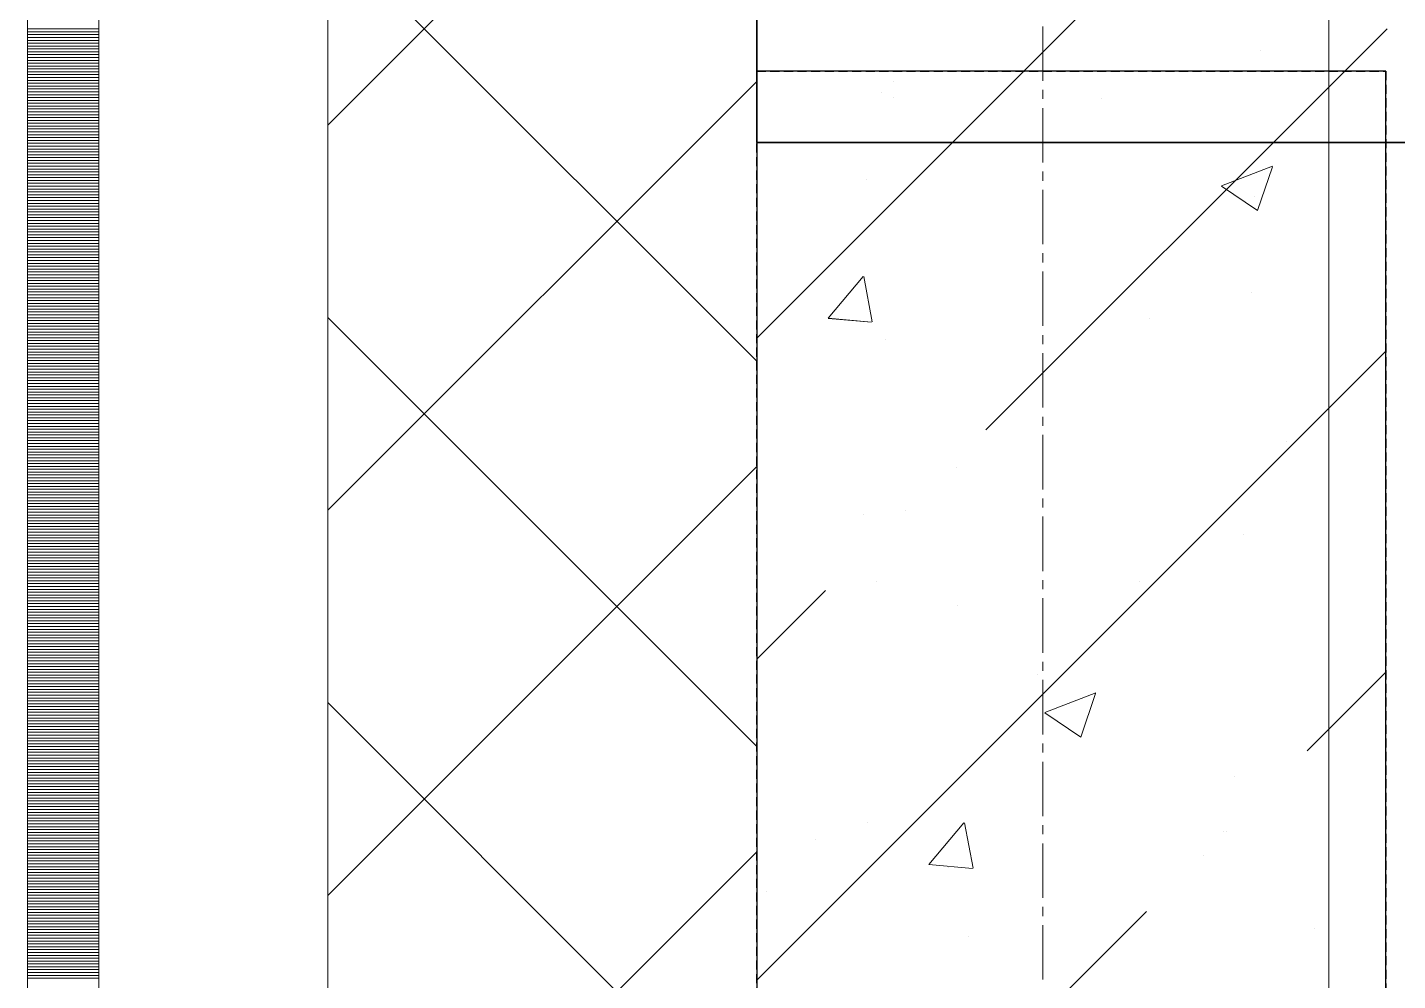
# Model space of a CAD drawing. Header units: millimetres. Extents: x 470010 to 1231400, y -134005 to 421770.
# Drawn here: x 672518.6 to 672997.7, y -30129.3 to -29796 of the extents above; entities that cross this region are included whole.
import ezdxf
from ezdxf.enums import TextEntityAlignment as Align

# ---------------------------------------------------------------- set-up
doc = ezdxf.new("R2010")
doc.units = ezdxf.units.MM
for name, pattern in [('CENTER2', [28.575, 19.05, -3.175, 3.175, -3.175]), ('DASHED', [19.05, 12.7, -6.35]), ('HIDDEN2', [4.7625, 3.175, -1.5875])]:
    doc.linetypes.add(name, pattern=pattern)
doc.layers.get('Defpoints').update_dxf_attribs({"color": 140})
doc.layers.add('АР_Делит', color=120, linetype='Continuous', lineweight=0, plot=False)
for name, color, linetype, lineweight in [('АР_Колонны', 70, 'Continuous', 30), ('АР_Стены ЖБ', 7, 'Continuous', 35), ('АР_Стены ПЕНОблок', 52, 'Continuous', 20), ('АР_Тонкая', 254, 'Continuous', 5), ('АР_Утеплитель', 31, 'Continuous', 0), ('АР_Штриховка', 8, 'Continuous', 0)]:
    doc.layers.add(name, color=color, linetype=linetype, lineweight=lineweight)
doc.layers.add('РД_Оси_100', color=7, linetype='Continuous', lineweight=0, true_color=0x525252)
doc.styles.add('style1', font='ARIALN.TTF')

# ---------------------------------------------------------------- blocks, each defined once
blk = doc.blocks.new('СОШ_2200_АР_ОСИ_М100_28.05.24')
at = {"layer": 'АР_Делит', "color": 251, "linetype": 'DASHED', "true_color": 0x636466}
blk.add_lwpolyline([(114955, 135155), (114955, -355), (93595.036, -355), (93595.036, 13855), (94145, 13855), (94145, 68320), (66055, 68320), (66055, 13857.73), (83455, 13857.73), (83455, -355), (45245, -355), (45245, 13145), (44695, 13145), (44695, 26755), (45245, 26755), (45245, 68320), (20455, 68320), (20455, 26755), (27955, 26755), (27955, 13145), (-355, 13145), (-355, 100855)], dxfattribs=at)
at = {"layer": 'РД_Оси_100', "color": 251, "linetype": 'CENTER2', "true_color": 0x636466}
blk.add_line((0, -6155), (0, 139938.679), dxfattribs=at)
blk = doc.blocks.new('A$C9108343f')
at = {"layer": 'АР_Колонны', "color": 18, "linetype": 'HIDDEN2', "lineweight": 25, "true_color": 0x000000}
for p, q in [((7054.96, 70555), (7274.96, 70555)), ((7054.96, 69655), (7054.96, 70555)), ((7274.96, 70555), (7274.96, 69655))]:
    blk.add_line(p, q, dxfattribs=at)
at = {"layer": 'АР_Колонны', "color": 18, "linetype": 'Continuous', "lineweight": 15, "true_color": 0x000000}
for p, q in [((7274.96, 70555), (7054.96, 70555)), ((7054.96, 70555), (7054.96, 69655)), ((7274.96, 70555), (7054.96, 70555)), ((7054.96, 70555), (7054.96, 69655)), ((7274.96, 69655), (7274.96, 70555)), ((7274.96, 69655), (7274.96, 70555))]:
    blk.add_line(p, q, dxfattribs=at)
at = {"layer": 'АР_Стены ЖБ', "color": 18, "linetype": 'Continuous', "lineweight": 35, "true_color": 0x000000}
for p, q in [((7054.96, 70780), (7054.96, 70530)), ((7054.96, 70530), (20179.96, 70530))]:
    blk.add_line(p, q, dxfattribs=at)
at = {"layer": 'АР_Стены ЖБ', "color": 18, "linetype": 'Continuous', "lineweight": 30, "true_color": 0x000000}
for p, q in [((7274.96, 70555), (7054.96, 70555)), ((7054.96, 70555), (7054.96, 69655)), ((7274.96, 69655), (7274.96, 70555))]:
    blk.add_line(p, q, dxfattribs=at)
at = {"layer": 'АР_Стены ПЕНОблок', "color": 18, "linetype": 'Continuous', "lineweight": 20, "true_color": 0x000000}
for p, q in [((7054.96, 97555), (7054.96, 21355)), ((7254.96, 21355), (7254.96, 97555))]:
    blk.add_line(p, q, dxfattribs=at)
at = {"layer": 'АР_Тонкая', "color": 18, "linetype": 'Continuous', "lineweight": 5, "true_color": 0x000000}
for p, q in [((6799.96, 97555), (6799.96, 21355)), ((6824.96, 97555), (6824.96, 21355)), ((6824.96, 21355), (6824.96, 97555)), ((6904.96, 21355), (6904.96, 97555))]:
    blk.add_line(p, q, dxfattribs=at)
at = {"layer": 'АР_Утеплитель', "color": 18, "linetype": 'Continuous', "lineweight": 0, "true_color": 0x000000}
for p, q in [((6904.96, 97555), (6904.96, 21355)), ((7054.96, 21355), (7054.96, 97555))]:
    blk.add_line(p, q, dxfattribs=at)
at = {"layer": 'АР_Штриховка', "color": 18, "linetype": 'Continuous', "lineweight": 5, "true_color": 0x000000}
for p, q in [((7123.37, 70530), (7373.37, 70780)), ((7235.62, 70530), (7275.43, 70569.81)), ((7054.96, 70461.59), (7148.37, 70555)), ((7135.12, 70429.5), (7260.62, 70555)), ((7054.96, 70237.08), (7274.96, 70457.08)), ((7107.05, 70401.43), (7107.05, 70401.43)), ((7054.96, 70349.34), (7078.99, 70373.37)), ((7247.37, 70317.24), (7274.96, 70344.83)), ((7219.31, 70289.18), (7219.31, 70289.18)), ((7054.96, 70124.83), (7191.24, 70261.12))]:
    blk.add_line(p, q, dxfattribs=at)
at = {"layer": 'АР_Штриховка', "color": 18, "linetype": 'Continuous', "lineweight": 0, "true_color": 0x000000}
for p, q in [((6904.96, 70536.1), (7054.96, 70686.1)), ((7054.96, 70453.53), (6904.96, 70603.53)), ((6799.96, 70569.75), (6824.96, 70569.75)), ((6799.96, 70568.75), (6824.96, 70568.75)), ((6799.96, 70567.75), (6824.96, 70567.75)), ((6799.96, 70566.75), (6824.96, 70566.75)), ((6799.96, 70565.75), (6824.96, 70565.75)), ((6799.96, 70564.75), (6824.96, 70564.75)), ((6799.96, 70563.75), (6824.96, 70563.75)), ((6799.96, 70562.75), (6824.96, 70562.75)), ((6799.96, 70561.75), (6824.96, 70561.75)), ((6799.96, 70560.75), (6824.96, 70560.75)), ((6799.96, 70559.75), (6824.96, 70559.75)), ((7231.21, 70562.03), (7231.21, 70562.03)), ((6799.96, 70558.75), (6824.96, 70558.75)), ((6799.96, 70557.75), (6824.96, 70557.75)), ((6799.96, 70556.75), (6824.96, 70556.75)), ((6799.96, 70555.75), (6824.96, 70555.75)), ((6799.96, 70554.75), (6824.96, 70554.75)), ((6799.96, 70553.75), (6824.96, 70553.75)), ((6799.96, 70552.75), (6824.96, 70552.75)), ((6799.96, 70551.75), (6824.96, 70551.75)), ((6799.96, 70550.75), (6824.96, 70550.75)), ((6904.96, 70401.39), (7054.96, 70551.39)), ((7102.67, 70551.43), (7102.67, 70551.43)), ((6799.96, 70549.75), (6824.96, 70549.75)), ((6799.96, 70548.75), (6824.96, 70548.75)), ((6799.96, 70547.75), (6824.96, 70547.75)), ((6799.96, 70546.75), (6824.96, 70546.75)), ((6799.96, 70545.75), (6824.96, 70545.75)), ((7098.54, 70547.51), (7098.54, 70547.51)), ((7102.91, 70545.77), (7102.91, 70545.77)), ((7175.46, 70545.31), (7175.46, 70545.31)), ((6799.96, 70544.75), (6824.96, 70544.75)), ((6799.96, 70543.75), (6824.96, 70543.75)), ((6799.96, 70542.75), (6824.96, 70542.75)), ((6799.96, 70541.75), (6824.96, 70541.75)), ((6799.96, 70540.75), (6824.96, 70540.75)), ((6799.96, 70539.75), (6824.96, 70539.75)), ((6799.96, 70538.75), (6824.96, 70538.75)), ((6799.96, 70537.75), (6824.96, 70537.75)), ((6799.96, 70536.75), (6824.96, 70536.75)), ((6799.96, 70535.75), (6824.96, 70535.75)), ((6799.96, 70534.75), (6824.96, 70534.75)), ((6799.96, 70533.75), (6824.96, 70533.75)), ((6799.96, 70532.75), (6824.96, 70532.75)), ((6799.96, 70531.75), (6824.96, 70531.75)), ((6799.96, 70530.75), (6824.96, 70530.75)), ((6799.96, 70529.75), (6824.96, 70529.75)), ((6799.96, 70528.75), (6824.96, 70528.75)), ((6799.96, 70527.75), (6824.96, 70527.75)), ((6799.96, 70526.75), (6824.96, 70526.75)), ((6799.96, 70525.75), (6824.96, 70525.75)), ((6799.96, 70524.75), (6824.96, 70524.75)), ((6799.96, 70523.75), (6824.96, 70523.75)), ((6799.96, 70522.75), (6824.96, 70522.75)), ((6799.96, 70521.75), (6824.96, 70521.75)), ((7217.52, 70514.88), (7235.3, 70521.7)), ((7230.1, 70506.2), (7235.25, 70521.55)), ((6799.96, 70520.75), (6824.96, 70520.75)), ((6799.96, 70519.75), (6824.96, 70519.75)), ((6799.96, 70518.75), (6824.96, 70518.75)), ((6799.96, 70517.75), (6824.96, 70517.75)), ((6799.96, 70516.75), (6824.96, 70516.75)), ((7093.43, 70516.93), (7093.43, 70516.93)), ((6799.96, 70515.75), (6824.96, 70515.75)), ((6799.96, 70514.75), (6824.96, 70514.75)), ((6799.96, 70513.75), (6824.96, 70513.75)), ((6799.96, 70512.75), (6824.96, 70512.75)), ((6799.96, 70511.75), (6824.96, 70511.75)), ((7217.45, 70514.73), (7230.08, 70506.2)), ((6799.96, 70510.75), (6824.96, 70510.75)), ((6799.96, 70509.75), (6824.96, 70509.75)), ((6799.96, 70508.75), (6824.96, 70508.75)), ((6799.96, 70507.75), (6824.96, 70507.75)), ((7229.02, 70511.2), (7229.02, 70511.2)), ((6799.96, 70506.75), (6824.96, 70506.75)), ((6799.96, 70505.75), (6824.96, 70505.75)), ((6799.96, 70504.75), (6824.96, 70504.75)), ((6799.96, 70503.75), (6824.96, 70503.75)), ((6799.96, 70502.75), (6824.96, 70502.75)), ((6799.96, 70501.75), (6824.96, 70501.75)), ((6799.96, 70500.75), (6824.96, 70500.75)), ((6799.96, 70499.75), (6824.96, 70499.75)), ((6799.96, 70498.75), (6824.96, 70498.75)), ((6799.96, 70497.75), (6824.96, 70497.75)), ((6799.96, 70496.75), (6824.96, 70496.75)), ((6799.96, 70495.75), (6824.96, 70495.75)), ((6799.96, 70494.75), (6824.96, 70494.75)), ((6799.96, 70493.75), (6824.96, 70493.75)), ((6799.96, 70492.75), (6824.96, 70492.75)), ((6799.96, 70491.75), (6824.96, 70491.75)), ((6799.96, 70490.75), (6824.96, 70490.75)), ((6799.96, 70489.75), (6824.96, 70489.75)), ((6799.96, 70488.75), (6824.96, 70488.75)), ((6799.96, 70487.75), (6824.96, 70487.75)), ((6799.96, 70486.75), (6824.96, 70486.75)), ((6799.96, 70485.75), (6824.96, 70485.75)), ((6799.96, 70484.75), (6824.96, 70484.75)), ((6799.96, 70483.75), (6824.96, 70483.75)), ((7079.93, 70468.54), (7092.17, 70483.13)), ((7095.35, 70467.25), (7092.42, 70483.17)), ((6799.96, 70482.75), (6824.96, 70482.75)), ((6799.96, 70481.75), (6824.96, 70481.75)), ((6799.96, 70480.75), (6824.96, 70480.75)), ((6799.96, 70479.75), (6824.96, 70479.75)), ((6799.96, 70478.75), (6824.96, 70478.75)), ((6799.96, 70477.75), (6824.96, 70477.75)), ((6799.96, 70476.75), (6824.96, 70476.75)), ((6799.96, 70475.75), (6824.96, 70475.75)), ((6799.96, 70474.75), (6824.96, 70474.75)), ((6799.96, 70473.75), (6824.96, 70473.75)), ((7228.12, 70477.48), (7228.12, 70477.48)), ((6799.96, 70472.75), (6824.96, 70472.75)), ((6799.96, 70471.75), (6824.96, 70471.75)), ((6799.96, 70470.75), (6824.96, 70470.75)), ((6799.96, 70469.75), (6824.96, 70469.75)), ((6799.96, 70468.75), (6824.96, 70468.75)), ((7054.96, 70318.82), (6904.96, 70468.82)), ((7079.93, 70468.53), (7095.11, 70467.21)), ((6799.96, 70467.75), (6824.96, 70467.75)), ((6799.96, 70466.75), (6824.96, 70466.75)), ((6799.96, 70465.75), (6824.96, 70465.75)), ((6799.96, 70464.75), (6824.96, 70464.75)), ((6799.96, 70463.75), (6824.96, 70463.75)), ((7192.14, 70468.45), (7192.14, 70468.45)), ((6799.96, 70462.75), (6824.96, 70462.75)), ((6799.96, 70461.75), (6824.96, 70461.75)), ((6799.96, 70460.75), (6824.96, 70460.75)), ((6799.96, 70459.75), (6824.96, 70459.75)), ((7099.82, 70461.22), (7099.82, 70461.22)), ((6799.96, 70458.75), (6824.96, 70458.75)), ((6799.96, 70457.75), (6824.96, 70457.75)), ((6799.96, 70456.75), (6824.96, 70456.75)), ((6799.96, 70455.75), (6824.96, 70455.75)), ((6799.96, 70454.75), (6824.96, 70454.75)), ((6799.96, 70453.75), (6824.96, 70453.75)), ((6799.96, 70452.75), (6824.96, 70452.75)), ((6799.96, 70451.75), (6824.96, 70451.75)), ((6799.96, 70450.75), (6824.96, 70450.75)), ((6799.96, 70449.75), (6824.96, 70449.75)), ((6799.96, 70448.75), (6824.96, 70448.75)), ((6799.96, 70447.75), (6824.96, 70447.75)), ((6799.96, 70446.75), (6824.96, 70446.75)), ((6799.96, 70445.75), (6824.96, 70445.75)), ((6799.96, 70444.75), (6824.96, 70444.75)), ((6799.96, 70443.75), (6824.96, 70443.75)), ((6799.96, 70442.75), (6824.96, 70442.75)), ((6799.96, 70441.75), (6824.96, 70441.75)), ((6799.96, 70440.75), (6824.96, 70440.75)), ((6799.96, 70439.75), (6824.96, 70439.75)), ((6799.96, 70438.75), (6824.96, 70438.75)), ((6799.96, 70437.75), (6824.96, 70437.75)), ((6799.96, 70436.75), (6824.96, 70436.75)), ((6799.96, 70435.75), (6824.96, 70435.75)), ((6799.96, 70434.75), (6824.96, 70434.75)), ((6799.96, 70433.75), (6824.96, 70433.75)), ((6799.96, 70432.75), (6824.96, 70432.75)), ((6799.96, 70431.75), (6824.96, 70431.75)), ((6799.96, 70430.75), (6824.96, 70430.75)), ((6799.96, 70429.75), (6824.96, 70429.75)), ((6799.96, 70428.75), (6824.96, 70428.75)), ((6799.96, 70427.75), (6824.96, 70427.75)), ((6799.96, 70426.75), (6824.96, 70426.75)), ((6799.96, 70425.75), (6824.96, 70425.75)), ((6799.96, 70424.75), (6824.96, 70424.75)), ((6799.96, 70423.75), (6824.96, 70423.75)), ((6799.96, 70422.75), (6824.96, 70422.75)), ((6799.96, 70421.75), (6824.96, 70421.75)), ((6799.96, 70420.75), (6824.96, 70420.75)), ((7240.31, 70425.3), (7240.31, 70425.3)), ((6799.96, 70419.75), (6824.96, 70419.75)), ((6799.96, 70418.75), (6824.96, 70418.75)), ((6799.96, 70417.75), (6824.96, 70417.75)), ((6799.96, 70416.75), (6824.96, 70416.75)), ((6904.96, 70266.69), (7054.96, 70416.69)), ((7124.93, 70416.2), (7124.93, 70416.2)), ((6799.96, 70415.75), (6824.96, 70415.75)), ((6799.96, 70414.75), (6824.96, 70414.75)), ((6799.96, 70413.75), (6824.96, 70413.75)), ((6799.96, 70412.75), (6824.96, 70412.75)), ((6799.96, 70411.75), (6824.96, 70411.75)), ((6799.96, 70410.75), (6824.96, 70410.75)), ((6799.96, 70409.75), (6824.96, 70409.75)), ((6799.96, 70408.75), (6824.96, 70408.75)), ((6799.96, 70407.75), (6824.96, 70407.75)), ((6799.96, 70406.75), (6824.96, 70406.75)), ((6799.96, 70405.75), (6824.96, 70405.75)), ((6799.96, 70404.75), (6824.96, 70404.75)), ((6799.96, 70403.75), (6824.96, 70403.75)), ((6799.96, 70402.75), (6824.96, 70402.75)), ((6799.96, 70401.75), (6824.96, 70401.75)), ((6799.96, 70400.75), (6824.96, 70400.75)), ((6799.96, 70399.75), (6824.96, 70399.75)), ((6799.96, 70398.75), (6824.96, 70398.75)), ((6799.96, 70397.75), (6824.96, 70397.75)), ((6799.96, 70396.75), (6824.96, 70396.75)), ((7092.19, 70399.87), (7092.19, 70399.87)), ((6799.96, 70395.75), (6824.96, 70395.75)), ((6799.96, 70394.75), (6824.96, 70394.75)), ((6799.96, 70393.75), (6824.96, 70393.75)), ((6799.96, 70392.75), (6824.96, 70392.75)), ((7225.03, 70392.92), (7225.03, 70392.92)), ((6799.96, 70391.75), (6824.96, 70391.75)), ((6799.96, 70390.75), (6824.96, 70390.75)), ((6799.96, 70389.75), (6824.96, 70389.75)), ((6799.96, 70388.75), (6824.96, 70388.75)), ((6799.96, 70387.75), (6824.96, 70387.75)), ((6799.96, 70386.75), (6824.96, 70386.75)), ((6799.96, 70385.75), (6824.96, 70385.75)), ((6799.96, 70384.75), (6824.96, 70384.75)), ((6799.96, 70383.75), (6824.96, 70383.75)), ((6799.96, 70382.75), (6824.96, 70382.75)), ((6799.96, 70381.75), (6824.96, 70381.75)), ((6799.96, 70380.75), (6824.96, 70380.75)), ((6799.96, 70379.75), (6824.96, 70379.75)), ((6799.96, 70378.75), (6824.96, 70378.75)), ((6799.96, 70377.75), (6824.96, 70377.75)), ((6799.96, 70376.75), (6824.96, 70376.75)), ((6799.96, 70375.75), (6824.96, 70375.75)), ((6799.96, 70374.75), (6824.96, 70374.75)), ((6799.96, 70373.75), (6824.96, 70373.75)), ((6799.96, 70372.75), (6824.96, 70372.75)), ((7096.74, 70376.66), (7096.74, 70376.66)), ((7188.91, 70376.64), (7188.91, 70376.64)), ((6799.96, 70371.75), (6824.96, 70371.75)), ((6799.96, 70370.75), (6824.96, 70370.75)), ((6799.96, 70369.75), (6824.96, 70369.75)), ((6799.96, 70368.75), (6824.96, 70368.75)), ((7125.32, 70368.27), (7125.32, 70368.27)), ((6799.96, 70367.75), (6824.96, 70367.75)), ((6799.96, 70366.75), (6824.96, 70366.75)), ((6799.96, 70365.75), (6824.96, 70365.75)), ((6799.96, 70364.75), (6824.96, 70364.75)), ((6799.96, 70363.75), (6824.96, 70363.75)), ((6799.96, 70362.75), (6824.96, 70362.75)), ((6799.96, 70361.75), (6824.96, 70361.75)), ((6799.96, 70360.75), (6824.96, 70360.75)), ((6799.96, 70359.75), (6824.96, 70359.75)), ((6799.96, 70358.75), (6824.96, 70358.75)), ((6799.96, 70357.75), (6824.96, 70357.75)), ((6799.96, 70356.75), (6824.96, 70356.75)), ((6799.96, 70355.75), (6824.96, 70355.75)), ((6799.96, 70354.75), (6824.96, 70354.75)), ((6799.96, 70353.75), (6824.96, 70353.75)), ((6799.96, 70352.75), (6824.96, 70352.75)), ((6799.96, 70351.75), (6824.96, 70351.75)), ((6799.96, 70350.75), (6824.96, 70350.75)), ((6799.96, 70349.75), (6824.96, 70349.75)), ((6799.96, 70348.75), (6824.96, 70348.75)), ((6799.96, 70347.75), (6824.96, 70347.75)), ((6799.96, 70346.75), (6824.96, 70346.75)), ((6799.96, 70345.75), (6824.96, 70345.75)), ((6799.96, 70344.75), (6824.96, 70344.75)), ((7153.05, 70344.1), (7153.05, 70344.1)), ((6799.96, 70343.75), (6824.96, 70343.75)), ((6799.96, 70342.75), (6824.96, 70342.75)), ((6799.96, 70341.75), (6824.96, 70341.75)), ((6799.96, 70340.75), (6824.96, 70340.75)), ((6799.96, 70339.75), (6824.96, 70339.75)), ((6799.96, 70338.75), (6824.96, 70338.75)), ((6799.96, 70337.75), (6824.96, 70337.75)), ((6799.96, 70336.75), (6824.96, 70336.75)), ((6799.96, 70335.75), (6824.96, 70335.75)), ((6799.96, 70334.75), (6824.96, 70334.75)), ((7155.72, 70330.69), (7173.5, 70337.52)), ((7168.3, 70322.01), (7173.45, 70337.36)), ((6799.96, 70333.75), (6824.96, 70333.75)), ((6799.96, 70332.75), (6824.96, 70332.75)), ((6799.96, 70331.75), (6824.96, 70331.75)), ((6799.96, 70330.75), (6824.96, 70330.75)), ((6799.96, 70329.75), (6824.96, 70329.75)), ((7054.96, 70184.12), (6904.96, 70334.12)), ((7155.65, 70330.54), (7168.28, 70322.02)), ((6799.96, 70328.75), (6824.96, 70328.75)), ((6799.96, 70327.75), (6824.96, 70327.75)), ((6799.96, 70326.75), (6824.96, 70326.75)), ((6799.96, 70325.75), (6824.96, 70325.75)), ((6799.96, 70324.75), (6824.96, 70324.75)), ((6799.96, 70323.75), (6824.96, 70323.75)), ((6799.96, 70322.75), (6824.96, 70322.75)), ((6799.96, 70321.75), (6824.96, 70321.75)), ((6799.96, 70320.75), (6824.96, 70320.75)), ((6799.96, 70319.75), (6824.96, 70319.75)), ((6799.96, 70318.75), (6824.96, 70318.75)), ((6799.96, 70317.75), (6824.96, 70317.75)), ((6799.96, 70316.75), (6824.96, 70316.75)), ((6799.96, 70315.75), (6824.96, 70315.75)), ((6799.96, 70314.75), (6824.96, 70314.75)), ((6799.96, 70313.75), (6824.96, 70313.75)), ((6799.96, 70312.75), (6824.96, 70312.75)), ((6799.96, 70311.75), (6824.96, 70311.75)), ((6799.96, 70310.75), (6824.96, 70310.75)), ((6799.96, 70309.75), (6824.96, 70309.75)), ((6799.96, 70308.75), (6824.96, 70308.75)), ((6799.96, 70307.75), (6824.96, 70307.75)), ((6799.96, 70306.75), (6824.96, 70306.75)), ((6799.96, 70305.75), (6824.96, 70305.75)), ((7221.94, 70308.37), (7221.94, 70308.37)), ((6799.96, 70304.75), (6824.96, 70304.75)), ((6799.96, 70303.75), (6824.96, 70303.75)), ((6799.96, 70302.75), (6824.96, 70302.75)), ((6799.96, 70301.75), (6824.96, 70301.75)), ((6799.96, 70300.75), (6824.96, 70300.75)), ((6799.96, 70299.75), (6824.96, 70299.75)), ((6799.96, 70298.75), (6824.96, 70298.75)), ((6799.96, 70297.75), (6824.96, 70297.75)), ((6799.96, 70296.75), (6824.96, 70296.75)), ((6799.96, 70295.75), (6824.96, 70295.75)), ((6799.96, 70294.75), (6824.96, 70294.75)), ((6799.96, 70293.75), (6824.96, 70293.75)), ((6799.96, 70292.75), (6824.96, 70292.75)), ((6799.96, 70291.75), (6824.96, 70291.75)), ((7093.65, 70292.11), (7093.65, 70292.11)), ((7115.17, 70277.48), (7127.42, 70292.07)), ((7130.6, 70276.19), (7127.66, 70292.11)), ((6799.96, 70290.75), (6824.96, 70290.75)), ((6799.96, 70289.75), (6824.96, 70289.75)), ((6799.96, 70288.75), (6824.96, 70288.75)), ((6799.96, 70287.75), (6824.96, 70287.75)), ((6799.96, 70286.75), (6824.96, 70286.75)), ((7075.47, 70286.41), (7075.47, 70286.41)), ((7218.28, 70289.13), (7218.28, 70289.13)), ((6799.96, 70285.75), (6824.96, 70285.75)), ((6799.96, 70284.75), (6824.96, 70284.75)), ((6799.96, 70283.75), (6824.96, 70283.75)), ((6799.96, 70282.75), (6824.96, 70282.75)), ((6799.96, 70281.75), (6824.96, 70281.75)), ((6904.96, 70131.98), (7054.96, 70281.98)), ((6799.96, 70280.75), (6824.96, 70280.75)), ((6799.96, 70279.75), (6824.96, 70279.75)), ((6799.96, 70278.75), (6824.96, 70278.75)), ((6799.96, 70277.75), (6824.96, 70277.75)), ((7115.17, 70277.48), (7130.35, 70276.15)), ((7211.06, 70280.68), (7211.06, 70280.68)), ((6799.96, 70276.75), (6824.96, 70276.75)), ((6799.96, 70275.75), (6824.96, 70275.75)), ((6799.96, 70274.75), (6824.96, 70274.75)), ((6799.96, 70273.75), (6824.96, 70273.75)), ((6799.96, 70272.75), (6824.96, 70272.75)), ((7122.09, 70276.46), (7122.09, 70276.46)), ((6799.96, 70271.75), (6824.96, 70271.75)), ((6799.96, 70270.75), (6824.96, 70270.75)), ((6799.96, 70269.75), (6824.96, 70269.75)), ((6799.96, 70268.75), (6824.96, 70268.75)), ((6799.96, 70267.75), (6824.96, 70267.75)), ((7058.5, 70268.09), (7058.5, 70268.09)), ((6799.96, 70266.75), (6824.96, 70266.75)), ((6799.96, 70265.75), (6824.96, 70265.75)), ((6799.96, 70264.75), (6824.96, 70264.75)), ((6799.96, 70263.75), (6824.96, 70263.75)), ((6799.96, 70262.75), (6824.96, 70262.75)), ((6799.96, 70261.75), (6824.96, 70261.75)), ((6799.96, 70260.75), (6824.96, 70260.75)), ((6799.96, 70259.75), (6824.96, 70259.75)), ((6799.96, 70258.75), (6824.96, 70258.75)), ((6799.96, 70257.75), (6824.96, 70257.75)), ((6799.96, 70256.75), (6824.96, 70256.75)), ((6799.96, 70255.75), (6824.96, 70255.75)), ((6799.96, 70254.75), (6824.96, 70254.75)), ((6799.96, 70253.75), (6824.96, 70253.75)), ((7250.05, 70255.21), (7250.05, 70255.21)), ((6799.96, 70252.75), (6824.96, 70252.75)), ((6799.96, 70251.75), (6824.96, 70251.75)), ((6799.96, 70250.75), (6824.96, 70250.75)), ((6799.96, 70249.75), (6824.96, 70249.75)), ((6799.96, 70248.75), (6824.96, 70248.75)), ((7129.02, 70252.29), (7129.02, 70252.29)), ((6799.96, 70247.75), (6824.96, 70247.75)), ((6799.96, 70246.75), (6824.96, 70246.75)), ((6799.96, 70245.75), (6824.96, 70245.75)), ((6799.96, 70244.75), (6824.96, 70244.75)), ((6799.96, 70243.75), (6824.96, 70243.75)), ((6799.96, 70242.75), (6824.96, 70242.75)), ((6799.96, 70241.75), (6824.96, 70241.75)), ((6799.96, 70240.75), (6824.96, 70240.75)), ((6799.96, 70239.75), (6824.96, 70239.75)), ((6799.96, 70238.75), (6824.96, 70238.75)), ((6799.96, 70237.75), (6824.96, 70237.75))]:
    blk.add_line(p, q, dxfattribs=at)
at = {"layer": 'РД_Оси_100'}
blk.add_blockref('СОШ_2200_АР_ОСИ_М100_28.05.24', (7154.96, 6755), dxfattribs=at)
at = {"layer": 'Defpoints', "color": 18, "true_color": 0x000000, "style": 'style1'}
for p in [(143949.34, 316089.12), (143974.98, 281639.5), (143890.4, 273244.71), (143839.99, 264276.81), (143967.75, 254892.38), (12251.96, 104178.14), (12382.58, 96023.14)]:
    blk.add_attdef('АР-ПОМЕЩЕНИЕ:НАИМЕНОВАНИЕ', text='', height=100, dxfattribs=at).set_placement(p, align=Align.MIDDLE)
at = {"layer": 'Defpoints', "color": 18, "true_color": 0x000000, "style": 'style1', "flags": 8}
for p in [(143951.3, 279099.09), (143848.34, 269251.11), (143875.33, 260094.25), (144049.74, 250824.7), (163419.28, 238153.36), (155897.46, 237965.97), (183037.2, 237965.97), (143342.94, 237876.19)]:
    blk.add_attdef('АР-ПОМЕЩЕНИЕ:НАИМЕНОВАНИЕ', text='', height=100, dxfattribs=at).set_placement(p, align=Align.MIDDLE)

msp = doc.modelspace()

# ---------------------------------------------------------------- linework, layer by layer
at = {"layer": 'АР_Колонны', "color": 18, "linetype": 'HIDDEN2', "lineweight": 25, "true_color": 0x000000}
for p, q in [((672773.57, -29811.242), (672993.57, -29811.242)), ((672773.57, -30711.242), (672773.57, -29811.242)), ((672993.57, -29811.242), (672993.57, -30711.242))]:
    msp.add_line(p, q, dxfattribs=at)
at = {"layer": 'АР_Колонны', "color": 18, "linetype": 'Continuous', "lineweight": 15, "true_color": 0x000000}
for p, q in [((672993.57, -29811.242), (672773.57, -29811.242)), ((672773.57, -29811.242), (672773.57, -30711.242)), ((672993.57, -29811.242), (672773.57, -29811.242)), ((672773.57, -29811.242), (672773.57, -30711.242)), ((672993.57, -30711.242), (672993.57, -29811.242)), ((672993.57, -30711.242), (672993.57, -29811.242))]:
    msp.add_line(p, q, dxfattribs=at)
at = {"layer": 'АР_Стены ЖБ', "color": 18, "linetype": 'Continuous', "lineweight": 35, "true_color": 0x000000}
for p, q in [((672773.57, -29586.242), (672773.57, -29836.242)), ((672773.57, -29836.242), (685898.57, -29836.242))]:
    msp.add_line(p, q, dxfattribs=at)
at = {"layer": 'АР_Стены ЖБ', "color": 18, "linetype": 'Continuous', "lineweight": 30, "true_color": 0x000000}
for p, q in [((672993.57, -29811.242), (672773.57, -29811.242)), ((672773.57, -29811.242), (672773.57, -30711.242)), ((672993.57, -30711.242), (672993.57, -29811.242))]:
    msp.add_line(p, q, dxfattribs=at)
at = {"layer": 'АР_Стены ПЕНОблок', "color": 18, "linetype": 'Continuous', "lineweight": 20, "true_color": 0x000000}
for p, q in [((672773.57, -2811.242), (672773.57, -79011.242)), ((672973.57, -79011.242), (672973.57, -2811.242))]:
    msp.add_line(p, q, dxfattribs=at)
at = {"layer": 'АР_Тонкая', "color": 18, "linetype": 'Continuous', "lineweight": 5, "true_color": 0x000000}
for p, q in [((672518.57, -2811.242), (672518.57, -79011.242)), ((672543.57, -2811.242), (672543.57, -79011.242)), ((672543.57, -79011.242), (672543.57, -2811.242)), ((672623.57, -79011.242), (672623.57, -2811.242))]:
    msp.add_line(p, q, dxfattribs=at)
at = {"layer": 'АР_Утеплитель', "color": 18, "linetype": 'Continuous', "lineweight": 0, "true_color": 0x000000}
for p, q in [((672623.57, -2811.242), (672623.57, -79011.242)), ((672773.57, -79011.242), (672773.57, -2811.242))]:
    msp.add_line(p, q, dxfattribs=at)
at = {"layer": 'АР_Штриховка', "color": 18, "linetype": 'Continuous', "lineweight": 5, "true_color": 0x000000}
for p, q in [((672841.981, -29836.242), (673091.981, -29586.242)), ((672954.234, -29836.242), (672994.046, -29796.43)), ((672773.57, -29904.653), (672866.981, -29811.242)), ((672853.73, -29936.747), (672979.234, -29811.242)), ((672773.57, -30129.16), (672993.57, -29909.16)), ((672773.57, -30016.907), (672797.603, -29992.874)), ((672965.983, -30049), (672993.57, -30021.413)), ((672773.57, -30241.413), (672909.856, -30105.127))]:
    msp.add_line(p, q, dxfattribs=at)
at = {"layer": 'АР_Штриховка', "color": 18, "linetype": 'Continuous', "lineweight": 0, "true_color": 0x000000}
for p, q in [((672623.57, -29830.147), (672773.57, -29680.147)), ((672773.57, -29912.714), (672623.57, -29762.714)), ((672518.57, -29796.492), (672543.57, -29796.492)), ((672518.57, -29797.492), (672543.57, -29797.492)), ((672518.57, -29798.492), (672543.57, -29798.492)), ((672518.57, -29799.492), (672543.57, -29799.492)), ((672518.57, -29800.492), (672543.57, -29800.492)), ((672518.57, -29801.492), (672543.57, -29801.492)), ((672518.57, -29802.492), (672543.57, -29802.492)), ((672518.57, -29803.492), (672543.57, -29803.492)), ((672518.57, -29804.492), (672543.57, -29804.492)), ((672518.57, -29805.492), (672543.57, -29805.492)), ((672518.57, -29806.492), (672543.57, -29806.492)), ((672518.57, -29807.492), (672543.57, -29807.492)), ((672518.57, -29808.492), (672543.57, -29808.492)), ((672518.57, -29809.492), (672543.57, -29809.492)), ((672518.57, -29810.492), (672543.57, -29810.492)), ((672518.57, -29811.492), (672543.57, -29811.492)), ((672518.57, -29812.492), (672543.57, -29812.492)), ((672518.57, -29813.492), (672543.57, -29813.492)), ((672518.57, -29814.492), (672543.57, -29814.492)), ((672518.57, -29815.492), (672543.57, -29815.492)), ((672518.57, -29816.492), (672543.57, -29816.492)), ((672518.57, -29817.492), (672543.57, -29817.492)), ((672623.57, -29964.851), (672773.57, -29814.851)), ((672518.57, -29818.492), (672543.57, -29818.492)), ((672518.57, -29819.492), (672543.57, -29819.492)), ((672518.57, -29820.492), (672543.57, -29820.492)), ((672518.57, -29821.492), (672543.57, -29821.492)), ((672518.57, -29822.492), (672543.57, -29822.492)), ((672518.57, -29823.492), (672543.57, -29823.492)), ((672518.57, -29824.492), (672543.57, -29824.492)), ((672518.57, -29825.492), (672543.57, -29825.492)), ((672518.57, -29826.492), (672543.57, -29826.492)), ((672518.57, -29827.492), (672543.57, -29827.492)), ((672518.57, -29828.492), (672543.57, -29828.492)), ((672518.57, -29829.492), (672543.57, -29829.492)), ((672518.57, -29830.492), (672543.57, -29830.492)), ((672518.57, -29831.492), (672543.57, -29831.492)), ((672518.57, -29832.492), (672543.57, -29832.492)), ((672518.57, -29833.492), (672543.57, -29833.492)), ((672518.57, -29834.492), (672543.57, -29834.492)), ((672518.57, -29835.492), (672543.57, -29835.492)), ((672518.57, -29836.492), (672543.57, -29836.492)), ((672518.57, -29837.492), (672543.57, -29837.492)), ((672518.57, -29838.492), (672543.57, -29838.492)), ((672518.57, -29839.492), (672543.57, -29839.492)), ((672518.57, -29840.492), (672543.57, -29840.492)), ((672518.57, -29841.492), (672543.57, -29841.492)), ((672518.57, -29842.492), (672543.57, -29842.492)), ((672518.57, -29843.492), (672543.57, -29843.492)), ((672518.57, -29844.492), (672543.57, -29844.492)), ((672518.57, -29845.492), (672543.57, -29845.492)), ((672518.57, -29846.492), (672543.57, -29846.492)), ((672936.13, -29851.365), (672953.915, -29844.538)), ((672948.711, -29860.042), (672953.861, -29844.693)), ((672518.57, -29847.492), (672543.57, -29847.492)), ((672518.57, -29848.492), (672543.57, -29848.492)), ((672518.57, -29849.492), (672543.57, -29849.492)), ((672518.57, -29850.492), (672543.57, -29850.492)), ((672518.57, -29851.492), (672543.57, -29851.492)), ((672936.062, -29851.516), (672948.696, -29860.038)), ((672518.57, -29852.492), (672543.57, -29852.492)), ((672518.57, -29853.492), (672543.57, -29853.492)), ((672518.57, -29854.492), (672543.57, -29854.492)), ((672518.57, -29855.492), (672543.57, -29855.492)), ((672518.57, -29856.492), (672543.57, -29856.492)), ((672518.57, -29857.492), (672543.57, -29857.492)), ((672518.57, -29858.492), (672543.57, -29858.492)), ((672518.57, -29859.492), (672543.57, -29859.492)), ((672518.57, -29860.492), (672543.57, -29860.492)), ((672518.57, -29861.492), (672543.57, -29861.492)), ((672518.57, -29862.492), (672543.57, -29862.492)), ((672518.57, -29863.492), (672543.57, -29863.492)), ((672518.57, -29864.492), (672543.57, -29864.492)), ((672518.57, -29865.492), (672543.57, -29865.492)), ((672518.57, -29866.492), (672543.57, -29866.492)), ((672518.57, -29867.492), (672543.57, -29867.492)), ((672518.57, -29868.492), (672543.57, -29868.492)), ((672518.57, -29869.492), (672543.57, -29869.492)), ((672518.57, -29870.492), (672543.57, -29870.492)), ((672518.57, -29871.492), (672543.57, -29871.492)), ((672518.57, -29872.492), (672543.57, -29872.492)), ((672518.57, -29873.492), (672543.57, -29873.492)), ((672518.57, -29874.492), (672543.57, -29874.492)), ((672518.57, -29875.492), (672543.57, -29875.492)), ((672518.57, -29876.492), (672543.57, -29876.492)), ((672518.57, -29877.492), (672543.57, -29877.492)), ((672518.57, -29878.492), (672543.57, -29878.492)), ((672518.57, -29879.492), (672543.57, -29879.492)), ((672518.57, -29880.492), (672543.57, -29880.492)), ((672518.57, -29881.492), (672543.57, -29881.492)), ((672518.57, -29882.492), (672543.57, -29882.492)), ((672518.57, -29883.492), (672543.57, -29883.492)), ((672518.57, -29884.492), (672543.57, -29884.492)), ((672798.54, -29897.704), (672810.785, -29883.111)), ((672813.966, -29898.992), (672811.029, -29883.071)), ((672518.57, -29885.492), (672543.57, -29885.492)), ((672518.57, -29886.492), (672543.57, -29886.492)), ((672518.57, -29887.492), (672543.57, -29887.492)), ((672518.57, -29888.492), (672543.57, -29888.492)), ((672518.57, -29889.492), (672543.57, -29889.492)), ((672518.57, -29890.492), (672543.57, -29890.492)), ((672518.57, -29891.492), (672543.57, -29891.492)), ((672518.57, -29892.492), (672543.57, -29892.492)), ((672518.57, -29893.492), (672543.57, -29893.492)), ((672518.57, -29894.492), (672543.57, -29894.492)), ((672518.57, -29895.492), (672543.57, -29895.492)), ((672518.57, -29896.492), (672543.57, -29896.492)), ((672518.57, -29897.492), (672543.57, -29897.492)), ((672518.57, -29898.492), (672543.57, -29898.492)), ((672518.57, -29899.492), (672543.57, -29899.492)), ((672773.57, -30047.418), (672623.57, -29897.418)), ((672798.54, -29897.709), (672813.722, -29899.037)), ((672518.57, -29900.492), (672543.57, -29900.492)), ((672518.57, -29901.492), (672543.57, -29901.492)), ((672518.57, -29902.492), (672543.57, -29902.492)), ((672518.57, -29903.492), (672543.57, -29903.492)), ((672518.57, -29904.492), (672543.57, -29904.492)), ((672518.57, -29905.492), (672543.57, -29905.492)), ((672518.57, -29906.492), (672543.57, -29906.492)), ((672518.57, -29907.492), (672543.57, -29907.492)), ((672518.57, -29908.492), (672543.57, -29908.492)), ((672518.57, -29909.492), (672543.57, -29909.492)), ((672518.57, -29910.492), (672543.57, -29910.492)), ((672518.57, -29911.492), (672543.57, -29911.492)), ((672518.57, -29912.492), (672543.57, -29912.492)), ((672518.57, -29913.492), (672543.57, -29913.492)), ((672518.57, -29914.492), (672543.57, -29914.492)), ((672518.57, -29915.492), (672543.57, -29915.492)), ((672518.57, -29916.492), (672543.57, -29916.492)), ((672518.57, -29917.492), (672543.57, -29917.492)), ((672518.57, -29918.492), (672543.57, -29918.492)), ((672518.57, -29919.492), (672543.57, -29919.492)), ((672518.57, -29920.492), (672543.57, -29920.492)), ((672518.57, -29921.492), (672543.57, -29921.492)), ((672518.57, -29922.492), (672543.57, -29922.492)), ((672518.57, -29923.492), (672543.57, -29923.492)), ((672518.57, -29924.492), (672543.57, -29924.492)), ((672518.57, -29925.492), (672543.57, -29925.492)), ((672518.57, -29926.492), (672543.57, -29926.492)), ((672518.57, -29927.492), (672543.57, -29927.492)), ((672518.57, -29928.492), (672543.57, -29928.492)), ((672518.57, -29929.492), (672543.57, -29929.492)), ((672518.57, -29930.492), (672543.57, -29930.492)), ((672518.57, -29931.492), (672543.57, -29931.492)), ((672518.57, -29932.492), (672543.57, -29932.492)), ((672518.57, -29933.492), (672543.57, -29933.492)), ((672518.57, -29934.492), (672543.57, -29934.492)), ((672518.57, -29935.492), (672543.57, -29935.492)), ((672518.57, -29936.492), (672543.57, -29936.492)), ((672518.57, -29937.492), (672543.57, -29937.492)), ((672518.57, -29938.492), (672543.57, -29938.492)), ((672518.57, -29939.492), (672543.57, -29939.492)), ((672518.57, -29940.492), (672543.57, -29940.492)), ((672518.57, -29941.492), (672543.57, -29941.492)), ((672518.57, -29942.492), (672543.57, -29942.492)), ((672518.57, -29943.492), (672543.57, -29943.492)), ((672518.57, -29944.492), (672543.57, -29944.492)), ((672518.57, -29945.492), (672543.57, -29945.492)), ((672518.57, -29946.492), (672543.57, -29946.492)), ((672518.57, -29947.492), (672543.57, -29947.492)), ((672518.57, -29948.492), (672543.57, -29948.492)), ((672518.57, -29949.492), (672543.57, -29949.492)), ((672518.57, -29950.492), (672543.57, -29950.492)), ((672518.57, -29951.492), (672543.57, -29951.492)), ((672623.57, -30099.555), (672773.57, -29949.555)), ((672518.57, -29952.492), (672543.57, -29952.492)), ((672518.57, -29953.492), (672543.57, -29953.492)), ((672518.57, -29954.492), (672543.57, -29954.492)), ((672518.57, -29955.492), (672543.57, -29955.492)), ((672518.57, -29956.492), (672543.57, -29956.492)), ((672518.57, -29957.492), (672543.57, -29957.492)), ((672518.57, -29958.492), (672543.57, -29958.492)), ((672518.57, -29959.492), (672543.57, -29959.492)), ((672518.57, -29960.492), (672543.57, -29960.492)), ((672518.57, -29961.492), (672543.57, -29961.492)), ((672518.57, -29962.492), (672543.57, -29962.492)), ((672518.57, -29963.492), (672543.57, -29963.492)), ((672518.57, -29964.492), (672543.57, -29964.492)), ((672518.57, -29965.492), (672543.57, -29965.492)), ((672518.57, -29966.492), (672543.57, -29966.492)), ((672518.57, -29967.492), (672543.57, -29967.492)), ((672518.57, -29968.492), (672543.57, -29968.492)), ((672518.57, -29969.492), (672543.57, -29969.492)), ((672518.57, -29970.492), (672543.57, -29970.492)), ((672518.57, -29971.492), (672543.57, -29971.492)), ((672518.57, -29972.492), (672543.57, -29972.492)), ((672518.57, -29973.492), (672543.57, -29973.492)), ((672518.57, -29974.492), (672543.57, -29974.492)), ((672518.57, -29975.492), (672543.57, -29975.492)), ((672518.57, -29976.492), (672543.57, -29976.492)), ((672518.57, -29977.492), (672543.57, -29977.492)), ((672518.57, -29978.492), (672543.57, -29978.492)), ((672518.57, -29979.492), (672543.57, -29979.492)), ((672518.57, -29980.492), (672543.57, -29980.492)), ((672518.57, -29981.492), (672543.57, -29981.492)), ((672518.57, -29982.492), (672543.57, -29982.492)), ((672518.57, -29983.492), (672543.57, -29983.492)), ((672518.57, -29984.492), (672543.57, -29984.492)), ((672518.57, -29985.492), (672543.57, -29985.492)), ((672518.57, -29986.492), (672543.57, -29986.492)), ((672518.57, -29987.492), (672543.57, -29987.492)), ((672518.57, -29988.492), (672543.57, -29988.492)), ((672518.57, -29989.492), (672543.57, -29989.492)), ((672518.57, -29990.492), (672543.57, -29990.492)), ((672518.57, -29991.492), (672543.57, -29991.492)), ((672518.57, -29992.492), (672543.57, -29992.492)), ((672518.57, -29993.492), (672543.57, -29993.492)), ((672518.57, -29994.492), (672543.57, -29994.492)), ((672518.57, -29995.492), (672543.57, -29995.492)), ((672518.57, -29996.492), (672543.57, -29996.492)), ((672518.57, -29997.492), (672543.57, -29997.492)), ((672518.57, -29998.492), (672543.57, -29998.492)), ((672518.57, -29999.492), (672543.57, -29999.492)), ((672518.57, -30000.492), (672543.57, -30000.492)), ((672518.57, -30001.492), (672543.57, -30001.492)), ((672518.57, -30002.492), (672543.57, -30002.492)), ((672518.57, -30003.492), (672543.57, -30003.492)), ((672518.57, -30004.492), (672543.57, -30004.492)), ((672518.57, -30005.492), (672543.57, -30005.492)), ((672518.57, -30006.492), (672543.57, -30006.492)), ((672518.57, -30007.492), (672543.57, -30007.492)), ((672518.57, -30008.492), (672543.57, -30008.492)), ((672518.57, -30009.492), (672543.57, -30009.492)), ((672518.57, -30010.492), (672543.57, -30010.492)), ((672518.57, -30011.492), (672543.57, -30011.492)), ((672518.57, -30012.492), (672543.57, -30012.492)), ((672518.57, -30013.492), (672543.57, -30013.492)), ((672518.57, -30014.492), (672543.57, -30014.492)), ((672518.57, -30015.492), (672543.57, -30015.492)), ((672518.57, -30016.492), (672543.57, -30016.492)), ((672518.57, -30017.492), (672543.57, -30017.492)), ((672518.57, -30018.492), (672543.57, -30018.492)), ((672518.57, -30019.492), (672543.57, -30019.492)), ((672518.57, -30020.492), (672543.57, -30020.492)), ((672518.57, -30021.492), (672543.57, -30021.492)), ((672518.57, -30022.492), (672543.57, -30022.492)), ((672518.57, -30023.492), (672543.57, -30023.492)), ((672518.57, -30024.492), (672543.57, -30024.492)), ((672518.57, -30025.492), (672543.57, -30025.492)), ((672518.57, -30026.492), (672543.57, -30026.492)), ((672518.57, -30027.492), (672543.57, -30027.492)), ((672518.57, -30028.492), (672543.57, -30028.492)), ((672874.328, -30035.553), (672892.112, -30028.726)), ((672886.909, -30044.23), (672892.059, -30028.881)), ((672518.57, -30029.492), (672543.57, -30029.492)), ((672518.57, -30030.492), (672543.57, -30030.492)), ((672518.57, -30031.492), (672543.57, -30031.492)), ((672518.57, -30032.492), (672543.57, -30032.492)), ((672518.57, -30033.492), (672543.57, -30033.492)), ((672773.57, -30182.122), (672623.57, -30032.122)), ((672518.57, -30034.492), (672543.57, -30034.492)), ((672518.57, -30035.492), (672543.57, -30035.492)), ((672518.57, -30036.492), (672543.57, -30036.492)), ((672518.57, -30037.492), (672543.57, -30037.492)), ((672518.57, -30038.492), (672543.57, -30038.492)), ((672874.26, -30035.704), (672886.894, -30044.226)), ((672518.57, -30039.492), (672543.57, -30039.492)), ((672518.57, -30040.492), (672543.57, -30040.492)), ((672518.57, -30041.492), (672543.57, -30041.492)), ((672518.57, -30042.492), (672543.57, -30042.492)), ((672518.57, -30043.492), (672543.57, -30043.492)), ((672518.57, -30044.492), (672543.57, -30044.492)), ((672518.57, -30045.492), (672543.57, -30045.492)), ((672518.57, -30046.492), (672543.57, -30046.492)), ((672518.57, -30047.492), (672543.57, -30047.492)), ((672518.57, -30048.492), (672543.57, -30048.492)), ((672518.57, -30049.492), (672543.57, -30049.492)), ((672518.57, -30050.492), (672543.57, -30050.492)), ((672518.57, -30051.492), (672543.57, -30051.492)), ((672518.57, -30052.492), (672543.57, -30052.492)), ((672518.57, -30053.492), (672543.57, -30053.492)), ((672518.57, -30054.492), (672543.57, -30054.492)), ((672518.57, -30055.492), (672543.57, -30055.492)), ((672518.57, -30056.492), (672543.57, -30056.492)), ((672518.57, -30057.492), (672543.57, -30057.492)), ((672518.57, -30058.492), (672543.57, -30058.492)), ((672518.57, -30059.492), (672543.57, -30059.492)), ((672518.57, -30060.492), (672543.57, -30060.492)), ((672518.57, -30061.492), (672543.57, -30061.492)), ((672518.57, -30062.492), (672543.57, -30062.492)), ((672518.57, -30063.492), (672543.57, -30063.492)), ((672518.57, -30064.492), (672543.57, -30064.492)), ((672518.57, -30065.492), (672543.57, -30065.492)), ((672518.57, -30066.492), (672543.57, -30066.492)), ((672518.57, -30067.492), (672543.57, -30067.492)), ((672518.57, -30068.492), (672543.57, -30068.492)), ((672518.57, -30069.492), (672543.57, -30069.492)), ((672518.57, -30070.492), (672543.57, -30070.492)), ((672518.57, -30071.492), (672543.57, -30071.492)), ((672518.57, -30072.492), (672543.57, -30072.492)), ((672518.57, -30073.492), (672543.57, -30073.492)), ((672518.57, -30074.492), (672543.57, -30074.492)), ((672518.57, -30075.492), (672543.57, -30075.492)), ((672518.57, -30076.492), (672543.57, -30076.492)), ((672833.784, -30088.761), (672846.029, -30074.168)), ((672849.208, -30090.049), (672846.272, -30074.128)), ((672518.57, -30077.492), (672543.57, -30077.492)), ((672518.57, -30078.492), (672543.57, -30078.492)), ((672518.57, -30079.492), (672543.57, -30079.492)), ((672518.57, -30080.492), (672543.57, -30080.492)), ((672518.57, -30081.492), (672543.57, -30081.492)), ((672518.57, -30082.492), (672543.57, -30082.492)), ((672518.57, -30083.492), (672543.57, -30083.492)), ((672518.57, -30084.492), (672543.57, -30084.492)), ((672518.57, -30085.492), (672543.57, -30085.492)), ((672623.57, -30234.259), (672773.57, -30084.259)), ((672518.57, -30086.492), (672543.57, -30086.492)), ((672518.57, -30087.492), (672543.57, -30087.492)), ((672518.57, -30088.492), (672543.57, -30088.492)), ((672518.57, -30089.492), (672543.57, -30089.492)), ((672518.57, -30090.492), (672543.57, -30090.492)), ((672833.783, -30088.765), (672848.965, -30090.094)), ((672518.57, -30091.492), (672543.57, -30091.492)), ((672518.57, -30092.492), (672543.57, -30092.492)), ((672518.57, -30093.492), (672543.57, -30093.492)), ((672518.57, -30094.492), (672543.57, -30094.492)), ((672518.57, -30095.492), (672543.57, -30095.492)), ((672518.57, -30096.492), (672543.57, -30096.492)), ((672518.57, -30097.492), (672543.57, -30097.492)), ((672518.57, -30098.492), (672543.57, -30098.492)), ((672518.57, -30099.492), (672543.57, -30099.492)), ((672518.57, -30100.492), (672543.57, -30100.492)), ((672518.57, -30101.492), (672543.57, -30101.492)), ((672518.57, -30102.492), (672543.57, -30102.492)), ((672518.57, -30103.492), (672543.57, -30103.492)), ((672518.57, -30104.492), (672543.57, -30104.492)), ((672518.57, -30105.492), (672543.57, -30105.492)), ((672518.57, -30106.492), (672543.57, -30106.492)), ((672518.57, -30107.492), (672543.57, -30107.492)), ((672518.57, -30108.492), (672543.57, -30108.492)), ((672518.57, -30109.492), (672543.57, -30109.492)), ((672518.57, -30110.492), (672543.57, -30110.492)), ((672518.57, -30111.492), (672543.57, -30111.492)), ((672518.57, -30112.492), (672543.57, -30112.492)), ((672518.57, -30113.492), (672543.57, -30113.492)), ((672518.57, -30114.492), (672543.57, -30114.492)), ((672518.57, -30115.492), (672543.57, -30115.492)), ((672518.57, -30116.492), (672543.57, -30116.492)), ((672518.57, -30117.492), (672543.57, -30117.492)), ((672518.57, -30118.492), (672543.57, -30118.492)), ((672518.57, -30119.492), (672543.57, -30119.492)), ((672518.57, -30120.492), (672543.57, -30120.492)), ((672518.57, -30121.492), (672543.57, -30121.492)), ((672518.57, -30122.492), (672543.57, -30122.492)), ((672518.57, -30123.492), (672543.57, -30123.492)), ((672518.57, -30124.492), (672543.57, -30124.492)), ((672518.57, -30125.492), (672543.57, -30125.492)), ((672518.57, -30126.492), (672543.57, -30126.492)), ((672518.57, -30127.492), (672543.57, -30127.492)), ((672518.57, -30128.492), (672543.57, -30128.492))]:
    msp.add_line(p, q, dxfattribs=at)

# ---------------------------------------------------------------- block references
msp.add_blockref('A$C9108343f', (665718.612, -100366.242))
at = {"layer": 'РД_Оси_100'}
msp.add_blockref('СОШ_2200_АР_ОСИ_М100_28.05.24', (672873.57, -93611.242), dxfattribs=at)

doc.saveas('drawing.dxf')
